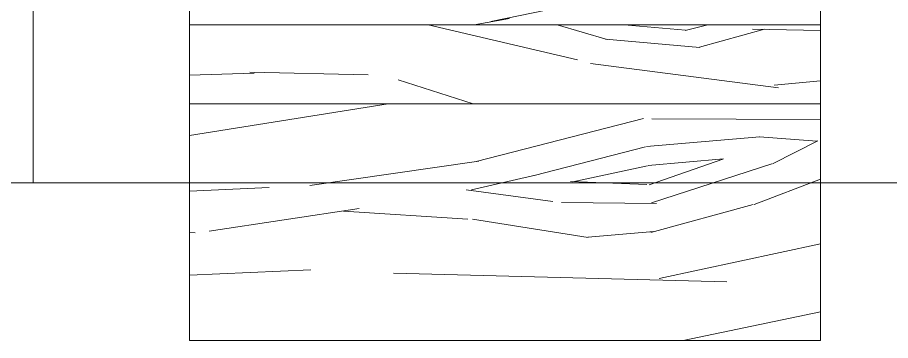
# Model space of a CAD drawing. Header units: metres. Extents: x -54 to 264, y -14 to 31.
# Drawn here: x 35.086 to 35.639, y 7.3 to 7.505 of the extents above; entities that cross this region are included whole.
import ezdxf

# ---------------------------------------------------------------- set-up
doc = ezdxf.new("R2010")
doc.units = ezdxf.units.M
doc.header["$LTSCALE"] = 0.001
doc.linetypes.add('HIDDENX2', pattern=[19.049999999999997, 12.7, -6.35])
for name, color, linetype, lineweight, true_color in [('Jach-Anotaciones-CalidaddeLínea  0.13', 7, 'Continuous', 13, 0x000000), ('Jach-Anotaciones-Hatch-Lum50%', 9, 'Continuous', 13, 0x808080), ('Jach-Anotaciones-LineasDetalle0.09mm', 7, 'Continuous', 15, 0x000000), ('Jach-Anotaciones-LineasDetalle0.15mm', 7, 'Continuous', 15, 0x000000), ('JACH-Arq-Lineas-Proyeccion', 250, 'HIDDENX2', 13, 0x333333)]:
    doc.layers.add(name, color=color, linetype=linetype, lineweight=lineweight, true_color=true_color)

msp = doc.modelspace()

# ---------------------------------------------------------------- hatches: boundary and pattern name
at = {"layer": 'Jach-Anotaciones-Hatch-Lum50%', "ltscale": 100}
h = msp.add_hatch(dxfattribs=at)
h.set_pattern_fill('WOOD7', color=256, scale=0.5, angle=5, pattern_type=2)
h.set_pattern_definition([(354.6952, (89.68461764096352, 78.07133050988587), (3.032162220931625, -0.2366275264492536), [0.0559015, -5.534268]), (4.999999999999998, (89.74027990678604, 78.06616212875608), (0.4545194776720437, 0.5416752204197018), [0.055, -0.445]), (23.4349, (89.79507061518109, 78.0709556946072), (0.9526171127716738, 0.5852523153816308), [0.047434, -1.5337045]), (177.875, (89.838592040454, 78.08982062350222), (3.530259429023464, -0.193051377092159), [0.0403115, -3.9908175]), (179.8056, (89.7983084738166, 78.09131536728277), (5.024551487482708, -0.06231622754390737), [0.055227, -5.4674535]), (199.0362, (89.74308198670781, 78.09150277492212), (-1.450714532375893, -0.6288300193372167), [0.06184650000000001, -1.999706]), (14.4623, (89.72446542888719, 78.07481673959579), (2.446909340320713, 0.7159858127726787), [0.030414, -3.0109675]), (358.6598, (89.7539154911162, 78.08241238536867), (-4.028356434988356, 0.1494751905640185), [0.045277, -4.4824155]), (190.7106, (89.79918003124408, 78.08135342030185), (-4.439297925593481, -0.8902988211193059), [0.0502495, -4.9746885]), (173.6901, (89.74980607505321, 78.07201465967402), (2.035967539056206, -0.3237846513559057), [0.025495, -2.5240145]), (359.8056, (89.64022465826314, 78.06242752797178), (-5.024551487482708, 0.06231622754390564), [0.055227, -5.4674535]), (353.6901, (89.69545114537192, 78.06224012033243), (-2.035967539056206, 0.3237846513559069), [0.05098999999999993, -2.498519499999996]), (4.999999999999998, (89.74613243770398, 78.0566359604889), (0.4545194776720437, 0.5416752204197018), [0.06, -0.44]), (25.556, (89.80590411958948, 78.06186530505376), (2.403332095710821, 1.214082141170329), [0.04272, -4.229282]), (8.814099999999998, (89.84444457137194, 78.08029445523505), (6.929784420374802, 1.108190569916179), [0.0751665, -7.4414815]), (359.8056, (89.91872339501509, 78.09181210943157), (-5.024551487482708, 0.06231622754390564), [0.055227, -5.4674535]), (4.999999999999998, (89.97394988212386, 78.09162470179224), (0.4545194776720437, 0.5416752204197018), [0.055, -0.445]), (10.1944, (89.53064324147304, 78.05284039626953), (4.937396160929917, 0.9338737134187485), [0.05522699999999993, -5.467453499999992]), (359.8056, (89.58499817115435, 78.06261493561111), (-5.024551487482708, 0.06231622754390564), [0.055227, -5.4674535]), (4.999999999999998, (89.52977168404556, 78.06280234325045), (0.4545194776720437, 0.5416752204197018), [0.03, -0.47]), (10.1944, (89.55965752498832, 78.06541701553287), (4.937396160929917, 0.9338737134187485), [0.05522699999999993, -5.467453499999992]), (4.999999999999998, (89.61401245466962, 78.07519155487445), (0.4545194776720437, 0.5416752204197018), [0.05, -0.45]), (15.3048, (89.6638221895742, 78.07954934201184), (-2.945006924810434, -0.7595620666786163), [0.0559015, -5.534268]), (10.1944, (89.71774134054178, 78.09430485484388), (4.937396160929917, 0.9338737134187485), [0.05522699999999993, -5.467453499999992]), (359.8056, (89.77209627022309, 78.10407939418546), (-5.024551487482708, 0.06231622754390564), [0.055227, -5.4674535]), (359.8056, (89.82732275733187, 78.10389198654612), (-5.024551487482708, 0.06231622754390564), [0.055227, -5.4674535]), (356.8699, (89.88254924444065, 78.10370457890679), (-3.032161826232755, 0.2366298096776797), [0.0707105, -3.464823]), (4.999999999999998, (89.95315443073456, 78.0998435339182), (0.4545194776720437, 0.5416752204197018), [0.075, -0.425]), (352.4712, (89.95937725959702, 77.79924200963573), (2.534064758899656, -0.2802077804916939), [0.0460975, -4.5636745]), (359.2894000000001, (90.00507757843863, 77.79320207107845), (-4.526453782921855, 0.1058971866360292), [0.0502495, -4.9746885]), (13.13010000000001, (89.95937725959702, 77.79924200963573), (2.945006139629472, 0.7595642466809286), [0.0353555, -3.500178500000001]), (14.4623, (89.99380829531648, 77.80727343412235), (2.446909340320713, 0.7159858127726787), [0.0608275, -2.9805535]), (4.999999999999998, (89.55461107072864, 77.7788868542943), (0.4545194776720437, 0.5416752204197018), [0.06, -0.44]), (355.5377, (89.61438275261415, 77.78411619885917), (-2.534064920889177, 0.2802070316023997), [0.030414, -3.0109675]), (206.8014, (89.64470437227064, 77.78174989765112), (1.450714315649921, 0.6288309304851987), [0.026926, -2.6656565]), (197.9946, (89.62067106224583, 77.76960905710152), (4.395720886643115, 1.388394367311288), [0.0667085, -6.6041235]), (357.875, (90.01416796799207, 77.80403557548685), (-3.530259429023464, 0.1930513770921595), [0.0403115, -3.9908175]), (12.125, (90.01416796799207, 77.80403557548685), (3.443103836018614, 0.8031416094314644), [0.0403115, -3.9908175]), (4.999999999999998, (89.55548262815611, 77.76892490731338), (0.4545194776720437, 0.5416752204197018), [0.04, -0.46]), (199.0362, (89.59533041607979, 77.7724111370233), (-1.450714532375893, -0.6288300193372167), [0.041231, -2.020322]), (1.63350000000003, (89.66375670880501, 77.793454959487), (-8.01313559614185, -0.1991431025704269), [0.08514699999999986, -8.429546499999981]), (2.709400000000008, (89.74886903685655, 77.7958822241301), (-11.99791412774713, -0.5477736849119966), [0.1250999999999997, -12.38489599999998]), (8.1798, (89.87382915283175, 77.80179571848309), (8.424077703155646, 1.238916722514023), [0.090139, -8.9237395]), (14.4623, (89.96305089694627, 77.81462070882084), (2.446909340320713, 0.7159858127726787), [0.0912415, -2.95014]), (15.3048, (89.55853307915228, 77.73405809288018), (-2.945006924810434, -0.7595620666786163), [0.0559015, -5.534268]), (20.94540000000001, (89.61245223011986, 77.74881360571221), (-1.948811592718991, -0.6724087849192405), [0.072801, -3.567254]), (4.999999999999998, (89.68044274413133, 77.77483840166639), (0.4545194776720437, 0.5416752204197018), [0.065, -0.435]), (356.8699, (89.7451953995073, 77.78050352494498), (-3.032161826232755, 0.2366298096776797), [0.0707105, -3.464823]), (8.5763, (89.81580058580118, 77.77664247995641), (7.427883094755265, 1.151760824495348), [0.08015599999999999, -7.9354535]), (356.2538, (89.89506038293479, 77.78859591286667), (3.530259167034628, -0.1930543688924765), [0.06576449999999986, -6.510708499999991]), (350.9638, (89.96068459573823, 77.78429908916435), (-1.537870105811428, 0.3673627435081007), [0.06184650000000001, -1.999706]), (4.999999999999998, (90.02176361376496, 77.77458551325783), (0.4545194776720437, 0.5416752204197018), [0.035, -0.465]), (179.8056, (89.66375670880501, 77.793454959487), (5.024551487482708, -0.06231622754390737), [0.1104535, -5.412227]), (0.2364000000000299, (89.55156061973247, 77.81375366872751), (-5.522648813249107, 0.0187365051361808), [0.120416, -5.9003815]), (4.999999999999998, (89.67197554093096, 77.81425041087631), (0.4545194776720437, 0.5416752204197018), [0.115, -0.385]), (9.085600000000001, (89.78653793121151, 77.8242733212923), (6.431687908990184, 1.064607756935267), [0.1403565, -6.877477499999999]), (4.999999999999998, (89.92513363151689, 77.84643707225788), (0.4545194776720437, 0.5416752204197018), [0.125, -0.375]), (12.125, (89.56071197272098, 77.70915322542788), (3.443103836018614, 0.8031416094314644), [0.120934, -3.910195]), (11.34019999999999, (89.67894800035077, 77.73455483502897), (3.941200554625293, 0.8467210804790026), [0.090554, -4.437138500000001]), (2.510399999999979, (89.76773396575156, 77.75236079885718), (-11.00172006975611, -0.4606068998615144), [0.1151084999999999, -11.39575599999998]), (358.4802, (89.88273213474585, 77.7574027357827), (-13.08126456446001, 0.3612671640565044), [0.176139, -17.437776]), (8.0128, (89.53238635632799, 78.0329165023077), (8.922174238396426, 1.282501078913931), [0.09513150000000001, -9.4180175]), (356.8699, (89.62658907393296, 78.04617727135918), (-3.032161826232755, 0.2366298096776797), [0.106066, -3.429468]), (2.614099999999976, (89.73249685337382, 78.04038570387631), (-11.49981640954707, -0.5042022973197007), [0.120104, -11.890308]), (15.61969999999999, (89.85247599585857, 78.04586341951557), (-5.391913949856388, -1.475555239860354), [0.08139400000000001, -8.058016]), (4.999999999999998, (89.93086423556468, 78.06777879940675), (0.4545194776720437, 0.5416752204197018), [0.1, -0.4]), (1.820200000000014, (89.52715701176314, 78.0926881841932), (-8.511232665190601, -0.2427309480093156), [0.090139, -8.9237395]), (11.009, (89.61725031330514, 78.09555122755003), (-4.937395524754546, -0.9338757119686945), [0.095525, -9.4569615]), (11.7098, (89.71101725219637, 78.11379297009198), (-4.439299033658667, -0.8902951871540856), [0.085586, -8.473035000000001]), (359.2894000000001, (89.79482224410668, 78.13116315520644), (-4.526453782921855, 0.1058971866360292), [0.100499, -4.924439]), (352.9052, (89.89531327134334, 78.1299167825003), (-4.570031481059172, 0.6039972705984288), [0.071589, -7.0873215]), (14.4623, (89.96635423635098, 78.12107476402126), (2.446909340320713, 0.7159858127726787), [0.0608275, -2.9805535]), (8.814099999999998, (89.53543680732416, 77.99804968787448), (6.929784420374802, 1.108190569916179), [0.0751665, -7.4414815]), (352.1957, (89.6097156309673, 78.00956734207102), (-6.605998401195418, 0.9277834928864495), [0.112805, -11.167709]), (4.999999999999998, (89.72147594132609, 77.99424960632096), (0.4545194776720437, 0.5416752204197018), [0.125, -0.375]), (10.4403, (89.84600027858755, 78.00514407416442), (-5.435493412508021, -0.977450645996208), [0.105475, -10.4420365]), (11.7098, (89.94972916445971, 78.02425737413385), (-4.439299033658667, -0.8902951871540856), [0.085586, -8.473035000000001]), (4.999999999999998, (89.52410656076697, 78.12755499862641), (0.4545194776720437, 0.5416752204197018), [0.085, -0.415]), (13.13010000000001, (89.60878311010477, 78.13496323675996), (2.945006139629472, 0.7595642466809286), [0.1414215, -3.3941125]), (2.614099999999976, (89.74650725298265, 78.16708893470647), (-11.49981640954707, -0.5042022973197007), [0.120104, -11.890308]), (359.4725000000001, (89.8664863954674, 78.17256665034573), (10.54720029201635, -0.08105204196342508), [0.155724, -15.4166875]), (11.8428, (89.56376242371715, 77.67428641099467), (-8.380498526446189, -1.737022467540864), [0.125897, -12.4637815]), (4.999999999999998, (89.6869794248374, 77.70012379930951), (0.4545194776720437, 0.5416752204197018), [0.14, -0.36]), (1.347800000000037, (89.82644668257025, 77.71232560329418), (-15.52817347898179, -0.3547256821260322), [0.235478, -23.3123455]), (4.999999999999998, (89.54851016873631, 77.84862048316073), (0.4545194776720437, 0.5416752204197018), [0.12, -0.38]), (9.7636, (89.66805353250732, 77.85907917229044), (5.435493808478647, 0.977449757837606), [0.120416, -5.9003815]), (3.152399999999948, (89.78672533885086, 77.87949980840108), (-14.98649832736031, -0.8092416317472884), [0.1550805, -15.352982]), (2.273700000000067, (89.94157129576881, 77.88802797503651), (-10.00552482567782, -0.3734620748445538), [0.1051189999999999, -10.40677899999998]), (359.8056, (89.5415377093165, 77.92831605900805), (-5.024551487482708, 0.06231622754390564), [0.1104535, -5.412227]), (4.999999999999998, (89.65199068353407, 77.92794124372939), (0.4545194776720437, 0.5416752204197018), [0.16, -0.34]), (6.909199999999999, (89.81138183522874, 77.94188616256902), (14.40124371221385, 1.761867651101975), [0.1500835, -14.8582475]), (8.5763, (89.96037526122876, 77.95994049747162), (7.427883094755265, 1.151760824495348), [0.08015599999999999, -7.9354535])])
h.paths.add_polyline_path([(35.19488188997447, 7.549999999999933), (35.19488188997447, 7.499999999999922), (35.59488188717629, 7.499999999999922), (35.59488188717629, 7.549999999999933)])
h = msp.add_hatch(dxfattribs=at)
h.set_pattern_fill('WOOD7', color=256, scale=0.5, angle=355, pattern_type=2)
h.set_pattern_definition([(344.6952, (89.75172756287921, 78.0443122296341), (2.945006924810434, -0.7595620666786156), [0.0559015, -5.534268]), (355, (89.80564671384678, 78.02955671680206), (0.541675220419702, 0.4545194776720436), [0.055, -0.445]), (13.43490000000004, (89.86043742224183, 78.02476315095095), (1.039772716351021, 0.410940792009042), [0.04743399999999993, -1.533704499999998]), (167.875, (89.90657351979718, 78.03578406299867), (3.443103836018614, -0.8031416094314647), [0.04031149999999993, -3.990817499999996]), (169.8055999999999, (89.86716151058724, 78.04425126619904), (4.937396160929916, -0.93387371341875), [0.055227, -5.4674535]), (189.0362, (89.81280658090594, 78.05402580554062), (-1.537870105811428, -0.3673627435081007), [0.06184650000000001, -1.999706]), (4.462300000000017, (89.79157535080289, 78.0408259999242), (2.534064920889178, 0.2802070316023983), [0.03041399999999997, -3.010967499999996]), (348.6598000000001, (89.82189697045938, 78.04319230113222), (-3.941200554625293, 0.8467210804790034), [0.045277, -4.4824155]), (180.7106, (89.86628995315976, 78.03428931921812), (-4.526453782921855, -0.1058971866360288), [0.0502495, -4.9746885]), (163.6901000000001, (89.81604443954144, 78.03366613286505), (1.948812002679262, -0.672407687907786), [0.025495, -2.5240145]), (349.8056, (89.70646302275135, 78.0432532645673), (-4.937396160929917, 0.9338737134187484), [0.055227, -5.4674535]), (343.6900999999999, (89.76081795243266, 78.0334787252257), (-1.948812002679261, 0.6724076879077872), [0.05099, -2.4985195]), (355, (89.80975612990977, 78.0191589911074), (0.541675220419702, 0.4545194776720436), [0.06, -0.44]), (15.55599999999999, (89.86952781179528, 78.01392964654255), (2.577643232271288, 0.7783032666695732), [0.04272, -4.229282]), (358.8141, (89.91068293586017, 78.02538633730403), (7.016940696861938, -0.1119897711543004), [0.0751665, -7.4414815]), (349.8056, (89.98583331693078, 78.0238306300884), (-4.937396160929917, 0.9338737134187484), [0.055227, -5.4674535]), (355, (90.04018824661209, 78.01405609074682), (0.541675220419702, 0.4545194776720436), [0.055, -0.445]), (0.1943999999999945, (89.59688160596126, 78.05284039626953), (5.024551487482708, 0.06231622754390581), [0.055227, -5.4674535]), (349.8056, (89.65210809307004, 78.05302780390888), (-4.937396160929917, 0.9338737134187484), [0.055227, -5.4674535]), (355, (89.59775316338875, 78.06280234325045), (0.541675220419702, 0.4545194776720436), [0.03, -0.47]), (0.1943999999999945, (89.62763900433148, 78.06018767096802), (5.024551487482708, 0.06231622754390581), [0.055227, -5.4674535]), (355, (89.68286549144028, 78.06037507860735), (0.541675220419702, 0.4545194776720436), [0.05, -0.45]), (5.304800000000061, (89.73267522634487, 78.05601729146997), (-3.032162220931625, -0.2366275264492543), [0.0559015, -5.534268]), (0.1943999999999945, (89.78833749216739, 78.06118567259976), (5.024551487482708, 0.06231622754390581), [0.055227, -5.4674535]), (349.8056, (89.84356397927617, 78.06137308023911), (-4.937396160929917, 0.9338737134187484), [0.055227, -5.4674535]), (349.8056, (89.89791890895748, 78.05159854089753), (-4.937396160929917, 0.9338737134187484), [0.055227, -5.4674535]), (346.8698999999999, (89.95227383863877, 78.04182400155595), (-2.945006139629471, 0.759564246680932), [0.07071049999999986, -3.464822999999996]), (355, (90.02113591007773, 78.02576115258269), (0.541675220419702, 0.4545194776720436), [0.075, -0.425]), (342.4712000000002, (89.9750652932916, 77.72864585801013), (2.446909050748915, -0.715986522155478), [0.0460975, -4.5636745]), (349.2893999999999, (90.01902249727826, 77.71476190260556), (-4.439297925593481, 0.8902988211193064), [0.05024949999999993, -4.974688499999991]), (3.130100000000002, (89.9750652932916, 77.72864585801013), (3.032161826232755, 0.2366298096776762), [0.03535549999999993, -3.500178499999996]), (4.462300000000017, (90.01036788643854, 77.73057638050442), (2.534064920889178, 0.2802070316023983), [0.06082749999999993, -2.980553499999996]), (355, (89.57291377670566, 77.7788868542943), (0.541675220419702, 0.4545194776720436), [0.06, -0.44]), (345.5377, (89.63268545859117, 77.77365750972945), (-2.446909340320713, 0.7159858127726799), [0.030414, -3.0109675]), (196.8014, (89.66213552082017, 77.76606186395655), (1.537870050597197, 0.3673636784477676), [0.026926, -2.6656565]), (187.9946, (89.6363590959404, 77.75827881054433), (4.570032161010474, 0.6039926156685946), [0.0667085, -6.6041235]), (347.8750000000001, (90.02985600168665, 77.72385229215901), (-3.443103836018614, 0.8031416094314652), [0.0403115, -3.9908175]), (2.125000000000012, (90.02985600168665, 77.72385229215901), (3.530259429023464, 0.1930513770921587), [0.0403115, -3.9908175]), (355, (89.57204221927819, 77.76892490731338), (0.541675220419702, 0.4545194776720436), [0.04, -0.46]), (189.0362, (89.61189000720185, 77.76543867760348), (-1.537870105811428, -0.3673627435081007), [0.041231, -2.020322]), (351.6335000000001, (89.68293097220948, 77.77428069608251), (-7.92597889787489, 1.195348722297783), [0.085147, -8.429546499999999]), (352.7094, (89.76717174283354, 77.7618914844585), (-11.91075875513894, 1.543964152290208), [0.1251, -12.384896]), (358.1797999999999, (89.89126030138127, 77.74601604312458), (8.511232665190601, -0.2427309480093157), [0.090139, -8.9237395]), (4.462300000000017, (89.98135360292326, 77.74315299976776), (2.534064920889178, 0.2802070316023983), [0.09124149999999986, -2.950139999999996]), (5.304800000000061, (89.56899176828202, 77.73405809288018), (-3.032162220931625, -0.2366275264492543), [0.0559015, -5.534268]), (10.9454, (89.62465403410454, 77.73922647400997), (-2.035967325818193, -0.3237858028901451), [0.072801, -3.567254]), (355, (89.69613077782591, 77.75304946597947), (0.541675220419702, 0.4545194776720436), [0.065, -0.435]), (346.8698999999999, (89.76088343320187, 77.74738434270087), (-2.945006139629471, 0.759564246680932), [0.07071049999999986, -3.464822999999996]), (358.5763, (89.82974550464081, 77.73132149372762), (7.515038028465077, -0.1555753737485003), [0.08015599999999999, -7.9354535]), (346.2538, (89.90987685920189, 77.72933000779825), (3.443103058489303, -0.8031445102857289), [0.0657645, -6.5107085]), (340.9638, (89.97375795715038, 77.71370293753874), (-1.450714532375893, 0.6288300193372167), [0.06184649999999994, -1.999705999999998]), (355, (90.03222230289467, 77.69353067250252), (0.541675220419702, 0.4545194776720436), [0.035, -0.465]), (169.8055999999999, (89.68293097220948, 77.77428069608251), (4.937396160929916, -0.93387371341875), [0.1104535, -5.412227]), (350.2364, (89.57596422770183, 77.81375366872751), (-5.435493808478646, 0.9774497578376078), [0.120416, -5.9003815]), (355, (89.69463603404536, 77.79333303261687), (0.541675220419702, 0.4545194776720436), [0.115, -0.385]), (359.0856000000001, (89.8091984243259, 77.78331012220089), (6.518843314650297, -0.06841691177178894), [0.1403564999999997, -6.877477499999991]), (355, (89.94953723948623, 77.78107026519714), (0.541675220419702, 0.4545194776720436), [0.125, -0.375]), (2.125000000000012, (89.56681287471332, 77.70915322542788), (3.530259429023464, 0.1930513770921587), [0.120934, -3.910195]), (1.340199999999987, (89.68766357462555, 77.71363745676953), (4.028356434988356, 0.1494751905640177), [0.090554, -4.437138500000001]), (352.5103999999999, (89.77819265488128, 77.71575538690317), (-10.9145627699476, 1.456819395240307), [0.1151085, -11.395756]), (348.4802000000001, (89.89231926644808, 77.70075150299672), (-12.81979737759477, 2.627316457269052), [0.176139, -17.437776]), (358.0128, (89.59513849110631, 78.0329165023077), (9.00933033890787, -0.2863022915634116), [0.09513149999999987, -9.418017499999982]), (346.8698999999999, (89.69021276613876, 78.02961768023712), (-2.945006139629471, 0.759564246680932), [0.1060659999999999, -3.429467999999996]), (352.6141, (89.79350587329718, 78.00552340677724), (-11.41266216844401, 1.500379831535104), [0.1201039999999999, -11.89030799999998]), (5.619700000000005, (89.91261345835446, 77.99008374415708), (-5.56622613984189, -0.5168422086828022), [0.08139400000000001, -8.058016]), (355, (89.993616370343, 77.99805420520863), (0.541675220419702, 0.4545194776720436), [0.1, -0.4]), (351.8202, (89.60036783567116, 78.0926881841932), (-8.424077703155646, 1.238916722514023), [0.090139, -8.9237395]), (1.008999999999973, (89.68958957978569, 78.07986319385545), (-5.024551208016828, -0.06231830620208118), [0.095525, -9.4569615]), (1.70980000000001, (89.78509963353187, 78.08154534527534), (-4.526454243121604, -0.1058934154654053), [0.085586, -8.473035000000001]), (349.2893999999999, (89.87064774029716, 78.08409905412272), (-4.439297925593481, 0.8902988211193064), [0.1004989999999999, -4.924438999999991]), (342.9051999999999, (89.96939565267886, 78.06542153286703), (-4.39571940870172, 1.388398833449974), [0.071589, -7.0873215]), (4.462300000000017, (90.03782194540406, 78.04437771040331), (2.534064920889178, 0.2802070316023983), [0.06082749999999993, -2.980553499999996]), (358.8141, (89.59208804011014, 77.99804968787448), (7.016940696861938, -0.1119897711543004), [0.0751665, -7.4414815]), (342.1956999999999, (89.66723842118076, 77.99649398065887), (-6.344530529074307, 2.060807960949563), [0.112805, -11.167709]), (355, (89.77464094440217, 77.96200198150433), (0.541675220419702, 0.4545194776720436), [0.125, -0.375]), (0.4402999999999668, (89.89916528166363, 77.95110751366087), (-5.522648577521289, -0.01873744856123372), [0.1054749999999999, -10.44203649999998]), (1.70980000000001, (90.00463728239075, 77.9519181076533), (-4.526454243121604, -0.1058934154654053), [0.085586, -8.473035000000001]), (355, (89.60341828666733, 78.12755499862641), (0.541675220419702, 0.4545194776720436), [0.085, -0.415]), (3.130100000000002, (89.68809483600513, 78.12014676049286), (3.032161826232755, 0.2366298096776762), [0.1414214999999997, -3.394112499999995]), (352.6141, (89.82930520859293, 78.12786885047002), (-11.41266216844401, 1.500379831535104), [0.1201039999999999, -11.89030799999998]), (349.4725, (89.9484127936502, 78.11242918784986), (10.37289008076719, -1.911322789519808), [0.155724, -15.4166875]), (1.842800000000002, (89.56376242371715, 77.67428641099467), (-8.554810709006578, -0.255374896132862), [0.1258969999999997, -12.46378149999998]), (355, (89.68959409711984, 77.6783348636226), (0.541675220419702, 0.4545194776720436), [0.14, -0.36]), (351.3478000000001, (89.82906135485268, 77.66613305963791), (-15.35386310049266, 2.347102425170888), [0.235478, -23.3123455]), (355, (89.57901467869799, 77.84862048316073), (0.541675220419702, 0.4545194776720436), [0.12, -0.38]), (359.7636000000001, (89.698558042469, 77.83816179403101), (5.522648813249107, 0.01873650513617908), [0.120416, -5.9003815]), (353.1524, (89.81897296366748, 77.83766505188221), (-14.89934307793405, 1.80543069114964), [0.1550805, -15.352982]), (352.2737000000001, (89.97294736315797, 77.81917493826586), (-9.9183694300081, 1.369652805817243), [0.105119, -10.406779]), (349.8056, (89.5859871381178, 77.92831605900805), (-4.937396160929917, 0.9338737134187484), [0.1104535, -5.412227]), (355, (89.69469699748042, 77.9087669803249), (0.541675220419702, 0.4545194776720436), [0.16, -0.34]), (356.9092, (89.8540881491751, 77.89482206148527), (14.48840156771068, -0.7656488041766429), [0.1500835, -14.8582475]), (358.5763, (90.00395313260259, 77.88672967356358), (7.515038028465077, -0.1555753737485003), [0.08015599999999999, -7.9354535])])
h.paths.add_polyline_path([(35.19488188997447, 7.499999999999922), (35.19488188997447, 7.449999999999882), (35.59488188717629, 7.449999999999882), (35.59488188717629, 7.499999999999922)])
h = msp.add_hatch(dxfattribs=at)
h.set_pattern_fill('WOOD7', color=256, scale=0.6, angle=5, pattern_type=2)
h.set_pattern_definition([(354.6952, (89.7087886844128, 78.15073932966412), (3.63859466511795, -0.2839530317391043), [0.0670818, -6.6411216]), (4.999999999999998, (89.77558340339982, 78.14453727230837), (0.5454233732064524, 0.6500102645036423), [0.066, -0.534]), (23.4349, (89.84133225347388, 78.1502895513297), (1.143140535326009, 0.702302778457957), [0.05692079999999999, -1.8404454]), (177.875, (89.89355796380138, 78.17292746600374), (4.236311314828157, -0.2316616525105908), [0.0483738, -4.788981000000001]), (179.8056, (89.8452176838365, 78.1747211585404), (6.02946178497925, -0.07477947305268884), [0.0662724, -6.560944200000001]), (199.0362, (89.77894589930594, 78.17494604770759), (-1.740857438851071, -0.7545960232046599), [0.0742158, -2.3996472]), (14.4623, (89.7566060299212, 78.154922805316), (2.936291208384855, 0.8591829753272144), [0.0364968, -3.613161]), (358.6598, (89.79194610459602, 78.16403758024347), (-4.834027721986028, 0.1793702286768222), [0.0543324, -5.3788986]), (190.7106, (89.84626355274946, 78.16276682216329), (-5.327157510712176, -1.068358585343167), [0.0602994, -5.9696262]), (173.6901, (89.78701480532044, 78.15156030940989), (2.443161046867448, -0.3885415816270869), [0.030594, -3.0288174]), (359.8056, (89.65551710517232, 78.1400557513672), (-6.02946178497925, 0.07477947305268684), [0.0662724, -6.560944200000001]), (353.6901, (89.72178888970288, 78.13983086219999), (-2.443161046867448, 0.3885415816270883), [0.06118799999999993, -2.998223399999996]), (4.999999999999998, (89.78260644050135, 78.13310587038775), (0.5454233732064524, 0.6500102645036423), [0.072, -0.528]), (25.556, (89.85433245876395, 78.13938108386559), (2.883998514852986, 1.456898569404395), [0.051264, -5.075138399999999]), (8.814099999999998, (89.90058100090289, 78.16149606408312), (8.315741304449762, 1.329828683899414), [0.0901998, -8.9297778]), (359.8056, (89.98971558927467, 78.17531724911896), (-6.02946178497925, 0.07477947305268684), [0.0662724, -6.560944200000001]), (4.999999999999998, (90.05598737380521, 78.17509235995176), (0.5454233732064524, 0.6500102645036423), [0.066, -0.534]), (10.1944, (89.52401940502422, 78.1285511933245), (5.9248753931159, 1.120648456102498), [0.06627239999999986, -6.560944199999992]), (359.8056, (89.5892453206418, 78.1402806405344), (-6.02946178497925, 0.07477947305268684), [0.0662724, -6.560944200000001]), (4.999999999999998, (89.52297353611124, 78.1405055297016), (0.5454233732064524, 0.6500102645036423), [0.036, -0.564]), (10.1944, (89.55883654524254, 78.14364313644052), (5.9248753931159, 1.120648456102498), [0.06627239999999986, -6.560944199999992]), (4.999999999999998, (89.62406246086012, 78.15537258365042), (0.5454233732064524, 0.6500102645036423), [0.06, -0.54]), (15.3048, (89.68383414274562, 78.16060192821527), (-3.534008309772521, -0.9114744800143395), [0.0670818, -6.6411216]), (10.1944, (89.74853712390671, 78.17830854361372), (5.9248753931159, 1.120648456102498), [0.06627239999999986, -6.560944199999992]), (359.8056, (89.81376303952428, 78.19003799082363), (-6.02946178497925, 0.07477947305268684), [0.0662724, -6.560944200000001]), (359.8056, (89.88003482405482, 78.18981310165641), (-6.02946178497925, 0.07477947305268684), [0.0662724, -6.560944200000001]), (356.8699, (89.94630660858536, 78.18958821248921), (-3.638594191479306, 0.2839557716132156), [0.08485259999999999, -4.157787600000001]), (4.999999999999998, (90.03103283213804, 78.18495495850291), (0.5454233732064524, 0.6500102645036423), [0.09, -0.51]), (352.4712, (90.038500226773, 77.82423312936395), (3.040877710679587, -0.3362493365900327), [0.055317, -5.476409400000001]), (359.2894000000001, (90.09334060938292, 77.81698520309521), (-5.431744539506226, 0.127076623963235), [0.0602994, -5.9696262]), (13.13010000000001, (90.038500226773, 77.82423312936395), (3.534007367555366, 0.9114770960171141), [0.04242659999999999, -4.2002142]), (14.4623, (90.07981746963637, 77.8338708387479), (2.936291208384855, 0.8591829753272144), [0.072993, -3.5766642]), (4.999999999999998, (89.55278080013095, 77.79980694295422), (0.5454233732064524, 0.6500102645036423), [0.072, -0.528]), (355.5377, (89.62450681839354, 77.80608215643205), (-3.040877905067012, 0.3362484379228796), [0.0364968, -3.613161]), (206.8014, (89.66089276198134, 77.80324259498242), (1.740857178779905, 0.7545971165822385), [0.0323112, -3.1987878]), (197.9946, (89.63205278995156, 77.7886735863229), (5.274865063971738, 1.666073240773545), [0.0800502, -7.924948199999999]), (357.875, (90.10424907684705, 77.82998540838528), (-4.236311314828157, 0.2316616525105913), [0.0483738, -4.788981000000001]), (12.125, (90.10424907684705, 77.82998540838528), (4.131724603222336, 0.9637699313177572), [0.0483738, -4.788981000000001]), (4.999999999999998, (89.55382666904391, 77.78785260657712), (0.5454233732064524, 0.6500102645036423), [0.048, -0.552]), (199.0362, (89.60164401455232, 77.79203608222902), (-1.740857438851071, -0.7545960232046599), [0.04947719999999999, -2.4243864]), (1.63350000000003, (89.68375556582257, 77.81728866918547), (-9.615762715370222, -0.2389717230845122), [0.1021763999999999, -10.11545579999998]), (2.709400000000008, (89.78589035948441, 77.82020138675718), (-14.39749695329656, -0.6573284218943957), [0.1501199999999997, -14.86187519999998]), (8.1798, (89.93584249865467, 77.82729757998078), (10.10889324378678, 1.486700067016827), [0.1081668, -10.7084874]), (14.4623, (90.04290859159208, 77.84268756838607), (2.936291208384855, 0.8591829753272144), [0.1094898, -3.540168]), (15.3048, (89.55748721023932, 77.74601242925728), (-3.534008309772521, -0.9114744800143395), [0.0670818, -6.6411216]), (20.94540000000001, (89.6221901914004, 77.76371904465572), (-2.338573911262789, -0.8068905419030885), [0.0873612, -4.2807048]), (4.999999999999998, (89.70377880821417, 77.79494879980072), (0.5454233732064524, 0.6500102645036423), [0.078, -0.522]), (356.8699, (89.78148199466531, 77.80174694773504), (-3.638594191479306, 0.2839557716132156), [0.08485259999999999, -4.157787600000001]), (8.5763, (89.86620821821799, 77.79711369374874), (8.913459713706319, 1.382112989394417), [0.09618719999999999, -9.5225442]), (356.2538, (89.96131997477832, 77.81145781324106), (4.236311000441554, -0.2316652426709717), [0.07891739999999986, -7.812850199999991]), (350.9638, (90.04006903014245, 77.80630162479828), (-1.845444126973713, 0.4408352922097209), [0.0742158, -2.3996472]), (4.999999999999998, (90.11336385177452, 77.79464533371046), (0.5454233732064524, 0.6500102645036423), [0.042, -0.558]), (179.8056, (89.68375556582257, 77.81728866918547), (6.02946178497925, -0.07477947305268884), [0.1325442, -6.4946724]), (0.2364000000000299, (89.54912025893555, 77.84164712027409), (-6.627178575898929, 0.02248380616341694), [0.1444992, -7.0804578]), (4.999999999999998, (89.69361816437373, 77.84224321085264), (0.5454233732064524, 0.6500102645036423), [0.138, -0.462]), (9.085600000000001, (89.83109303271038, 77.85427070335182), (7.71802549078822, 1.27752930832232), [0.1684278, -8.252972999999999]), (4.999999999999998, (89.99740787307684, 77.88086720451052), (0.5454233732064524, 0.6500102645036423), [0.15, -0.45]), (12.125, (89.56010188252175, 77.71612658831452), (4.131724603222336, 0.9637699313177572), [0.1451208, -4.692234]), (11.34019999999999, (89.7019851156775, 77.74660851983583), (4.729440665550352, 1.016065296574803), [0.1086648, -5.3245662]), (2.510399999999979, (89.80852827415845, 77.76797567642969), (-13.20206408370734, -0.5527282798338172), [0.1381301999999997, -13.67490719999998]), (358.4802, (89.94652607695159, 77.7740260007403), (-15.69751747735201, 0.4335205968678053), [0.2113668, -20.9253312]), (8.0128, (89.52611114285017, 78.1046425205703), (10.70660908607571, 1.539001294696718), [0.1141578, -11.301621]), (356.8699, (89.63915440397614, 78.12055544343208), (-3.638594191479306, 0.2839557716132156), [0.1272792, -4.1153616]), (2.614099999999976, (89.76624373930515, 78.11360556245263), (-13.79977969145648, -0.6050427567836407), [0.1441248, -14.2683696]), (15.61969999999999, (89.91021871028684, 78.12017882121975), (-6.470296739827664, -1.770666287832425), [0.0976728, -9.6696192]), (4.999999999999998, (90.0042845979342, 78.14647727708918), (0.5454233732064524, 0.6500102645036423), [0.12, -0.48]), (1.820200000000014, (89.51983592937233, 78.1763685388329), (-10.21347919822872, -0.2912771376111786), [0.1081668, -10.7084874]), (11.009, (89.62794789122273, 78.1798041908611), (-5.924874629705455, -1.120650854362433), [0.11463, -11.3483538]), (11.7098, (89.74046821789221, 78.20169428191143), (-5.327158840390401, -1.068354224584903), [0.1027032, -10.167642]), (359.2894000000001, (89.8410342081846, 78.2225385040488), (-5.431744539506226, 0.127076623963235), [0.1205988, -5.9093268]), (352.9052, (89.96162344086858, 78.22104285680142), (-5.484037777271007, 0.7247967247181144), [0.08590679999999999, -8.504785799999999]), (14.4623, (90.04687259887774, 78.21043243462657), (2.936291208384855, 0.8591829753272144), [0.072993, -3.5766642]), (8.814099999999998, (89.52977168404556, 78.06280234325045), (8.315741304449762, 1.329828683899414), [0.0901998, -8.9297778]), (352.1957, (89.61890627241733, 78.07662352828629), (-7.927198081434502, 1.113340191463739), [0.135366, -13.4012508]), (4.999999999999998, (89.75301864484788, 78.05824224538623), (0.5454233732064524, 0.6500102645036423), [0.15, -0.45]), (10.4403, (89.90244784956164, 78.07131560679838), (-6.522592095009625, -1.172940775195449), [0.12657, -12.5304438]), (11.7098, (90.02692251260822, 78.09425156676168), (-5.327158840390401, -1.068354224584903), [0.1027032, -10.167642]), (4.999999999999998, (89.51617538817693, 78.21820871615276), (0.5454233732064524, 0.6500102645036423), [0.102, -0.4979999999999999]), (13.13010000000001, (89.6177872473823, 78.22709860191303), (3.534007367555366, 0.9114770960171141), [0.1697058, -4.072934999999999]), (2.614099999999976, (89.78305621883575, 78.26564943944884), (-13.79977969145648, -0.6050427567836407), [0.1441248, -14.2683696]), (359.4725000000001, (89.92703118981746, 78.27222269821594), (12.65664035041962, -0.09726245035611014), [0.1868688, -18.500025]), (11.8428, (89.56376242371715, 77.67428641099467), (-10.05659823173543, -2.084426961049036), [0.1510764, -14.9565378]), (4.999999999999998, (89.71162282506145, 77.70529127697246), (0.5454233732064524, 0.6500102645036423), [0.168, -0.432]), (1.347800000000037, (89.87898353434088, 77.71993344175407), (-18.63380817477815, -0.4256708185512386), [0.2825736, -27.9748146]), (4.999999999999998, (89.54545971774014, 77.88348729759393), (0.5454233732064524, 0.6500102645036423), [0.144, -0.456]), (9.7636, (89.68891175426535, 77.8960377245496), (6.522592570174376, 1.172939709405127), [0.1444992, -7.0804578]), (3.152399999999948, (89.8313179218776, 77.92054248788236), (-17.98379799283238, -0.9710899580967459), [0.1860966, -18.4235784]), (2.273700000000067, (90.01713307017914, 77.93077628784488), (-12.00662979081338, -0.4481544898134646), [0.1261427999999997, -12.48813479999998]), (359.8056, (89.53709276643636, 77.97912198861074), (-6.02946178497925, 0.07477947305268684), [0.1325442, -6.4946724]), (4.999999999999998, (89.66963633549744, 77.97867221027633), (0.5454233732064524, 0.6500102645036423), [0.192, -0.408]), (6.909199999999999, (89.86090571753107, 77.99540611288388), (17.28149245465662, 2.11424118132237), [0.1801002, -17.829897]), (8.5763, (90.0396978287311, 78.01707131476701), (8.913459713706319, 1.382112989394417), [0.09618719999999999, -9.5225442])])
h.paths.add_polyline_path([(35.59488188717629, 7.449999999999882), (35.59488188717629, 7.29999999999982), (35.19488188997447, 7.29999999999982), (35.19488188997447, 7.449999999999882)])

# ---------------------------------------------------------------- linework, layer by layer
at = {"layer": 'Jach-Anotaciones-CalidaddeLínea  0.13', "ltscale": 100}
msp.add_lwpolyline([(35.19488188997447, 7.499999999999922), (35.19488188997447, 7.449999999999882), (35.59488188717629, 7.449999999999882), (35.59488188717629, 7.499999999999922)], close=True, dxfattribs=at)
at = {"layer": 'Jach-Anotaciones-LineasDetalle0.09mm', "ltscale": 100}
msp.add_lwpolyline([(35.59488188717629, 7.449999999999882), (35.59488188717629, 7.29999999999982), (35.19488188997447, 7.29999999999982), (35.19488188997447, 7.449999999999882)], close=True, dxfattribs=at)
at = {"layer": 'Jach-Anotaciones-LineasDetalle0.15mm', "ltscale": 100}
msp.add_lwpolyline([(35.19488188997447, 7.549999999999933), (35.19488188997447, 7.499999999999922), (35.59488188717629, 7.499999999999922), (35.59488188717629, 7.549999999999933)], close=True, dxfattribs=at)
at = {"layer": 'JACH-Arq-Lineas-Proyeccion', "ltscale": 100}
for points in [[(32.97088188996157, 7.899999999999999), (35.09588188996156, 7.899999999999999), (35.09588188996156, 7.399999999999999), (32.97088188996157, 7.399999999999999)], [(37.22088188996155, 7.899999999999999), (35.09588188996156, 7.899999999999999), (35.09588188996156, 7.399999999999999), (37.22088188996156, 7.399999999999999)]]:
    msp.add_lwpolyline(points, close=True, dxfattribs=at)

doc.saveas('drawing.dxf')
